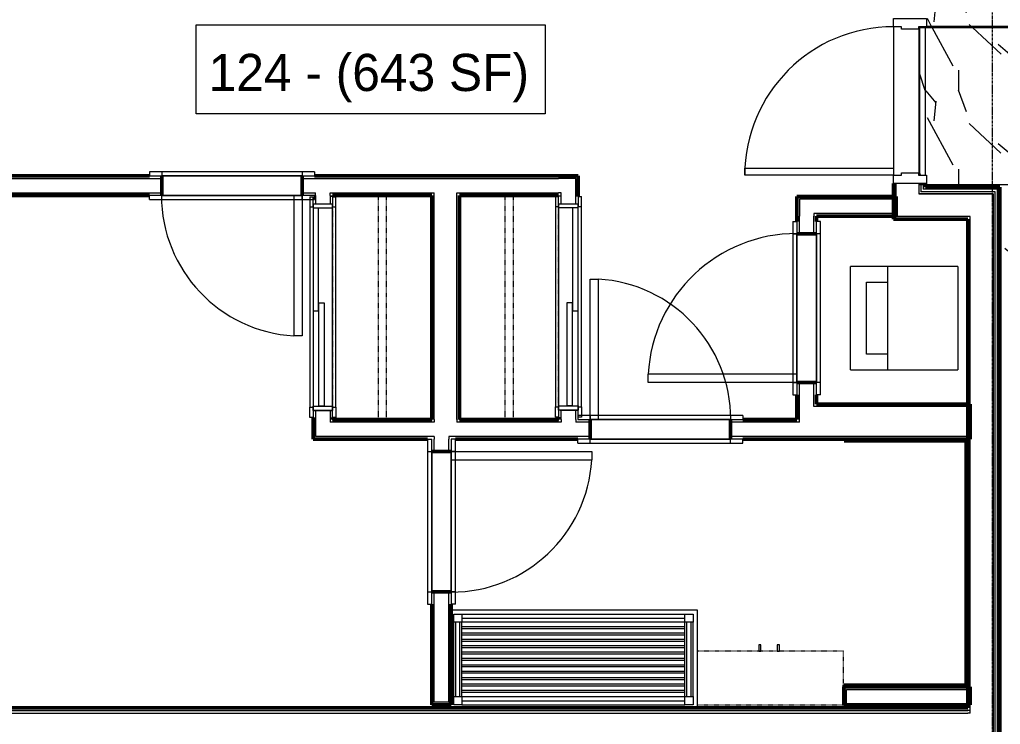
# Model space of a CAD drawing. Header units: inches. Extents: x -4218 to -1830, y 9767 to 12426.
# Drawn here: x -3716.9 to -3479.4, y 10838.4 to 11009.2 of the extents above; entities that cross this region are included whole.
import ezdxf

# ---------------------------------------------------------------- set-up
doc = ezdxf.new("R2010")
doc.units = ezdxf.units.IN
doc.header["$MEASUREMENT"] = 0
doc.linetypes.add('Dash', pattern=[0.25, 0.125, -0.125])
doc.linetypes.add('Grid Line 1_2_', pattern=[0.875, 0.5, -0.125, 0.125, -0.125])
for name, color, linetype, lineweight in [('0-1', 7, 'Continuous', 5), ('0-2', 10, 'Continuous', 9), ('A-AREA-IDEN', 2, 'Continuous', 9), ('A-CLNG-1', 252, 'Continuous', 9), ('A-CLNG-2', 10, 'Continuous', 9), ('A-CLNG-PATT-1', 71, 'Continuous', 13), ('A-DOOR-1', 10, 'Continuous', 9), ('A-DOOR-2', 50, 'Continuous', 20), ('A-DOOR-FRAM-1', 10, 'Continuous', 9), ('A-DOOR-FRAM-3', 50, 'Continuous', 20), ('A-FLOR-4', 192, 'Continuous', 9), ('A-WALL-1', 7, 'Continuous', 50), ('A-WALL-2', 250, 'Continuous', 13), ('A-WALL-3', 10, 'Continuous', 9), ('A-WALL-4', 252, 'Continuous', 9), ('A-WALL-5', 253, 'Continuous', 9), ('A-WALL-6', 254, 'Continuous', 9), ('I-WALL-1', 7, 'Continuous', 50), ('I-WALL-2', 10, 'Continuous', 9), ('I-WALL-3', 252, 'Continuous', 9), ('I-WALL-4', 253, 'Continuous', 9), ('P-SANR-FIXT-1', 10, 'Continuous', 9), ('Q-CASE-1', 252, 'Continuous', 9), ('Q-CASE-2', 10, 'Continuous', 9), ('Q-CASE-5', 10, 'Dash', 9), ('Q-CASE-HDLN-1', 10, 'Dash', 9), ('Q-CASE-HDLN-2', 252, 'Dash', 9), ('S-BEAM', 12, 'Continuous', 9), ('S-GRID-1', 1, 'Grid Line 1_2_', 9)]:
    doc.layers.add(name, color=color, linetype=linetype, lineweight=lineweight)
doc.styles.add('Century Gothic', font='ufonts.com_century-gothic.ttf', dxfattribs={"height": 9})

# ---------------------------------------------------------------- blocks, each defined once
blk = doc.blocks.new('SWING - SINGLE - FLUSH - 2-10 x 6-8 - PRIVACY-3199405-BACKGROUND - RCP - 1ST FLOOR')
at = {"layer": 'A-DOOR-1'}
blk.add_arc((17, -2.38), 34.07, 180, 266.6343, dxfattribs=at)
at = {"layer": 'A-DOOR-2'}
for p, q in [((15, -2.38), (15, -36.38)), ((17, -2.38), (15, -2.38)), ((17, -2.38), (17, -36.38)), ((17, -36.38), (15, -36.38))]:
    blk.add_line(p, q, dxfattribs=at)
at = {"layer": 'A-DOOR-FRAM-1'}
for p, q in [((-17, 3.37), (-20, 3.37)), ((-20, 3.37), (-20, 2.37)), ((-17, 3.37), (-17, 2.37)), ((17, 3.37), (-17, 3.37)), ((20, 3.37), (17, 3.37)), ((17, 3.37), (17, 2.37)), ((20, 3.37), (20, 2.37)), ((-20, 2.37), (-17, 2.37)), ((-17, 2.37), (17, 2.37)), ((17, 2.37), (20, 2.37)), ((-17, -2.38), (-20, -2.38)), ((-20, -3.38), (-20, -2.38)), ((-17, -3.38), (-17, -2.38)), ((17, -2.38), (-17, -2.38)), ((20, -2.38), (17, -2.38)), ((17, -3.38), (17, -2.38)), ((20, -3.38), (20, -2.38)), ((-20, -3.38), (-17, -3.38)), ((-17, -3.38), (17, -3.38)), ((17, -3.38), (20, -3.38))]:
    blk.add_line(p, q, dxfattribs=at)
blk = doc.blocks.new('SLIDING - FLUSH - 4-0 x 6-8-3203583-BACKGROUND - RCP - 1ST FLOOR')
at = {"layer": 'A-DOOR-1'}
for p, q in [((-26.75, 2.5), (-26.75, 3.25)), ((-24.25, 3.25), (-26.75, 3.25)), ((-26.75, 2.5), (-24.25, 2.5)), ((24.25, 3.25), (-24.25, 3.25)), ((-24.25, 3.25), (-24.25, 2.5)), ((24.25, 2.5), (24.25, 3.25)), ((24.25, 3.25), (26.75, 3.25)), ((26.75, 2.5), (24.25, 2.5)), ((26.75, 3.25), (26.75, 2.5)), ((24, 0.5), (-1, 0.5)), ((-1, 0.5), (-1, -0.88)), ((24, 0.5), (24, -0.88)), ((-26.75, -3), (-26.75, -2.25)), ((-24.25, -2.25), (-26.75, -2.25)), ((-24.25, -2.25), (-24.25, -3)), ((1, -0.88), (-24, -0.88)), ((-24, -0.88), (-24, -2.25)), ((-24, -2.25), (1, -2.25)), ((-1, -0.88), (24, -0.88)), ((1, -0.88), (1, -2.25)), ((24.25, -2.25), (26.75, -2.25)), ((24.25, -3), (24.25, -2.25)), ((26.75, -2.25), (26.75, -3)), ((-26.75, -3), (-24.25, -3)), ((-24.25, -3), (24.25, -3)), ((26.75, -3), (24.25, -3))]:
    blk.add_line(p, q, dxfattribs=at)
at = {"layer": 'A-DOOR-FRAM-1'}
for p, q in [((-25, -2.25), (-25, 2.5)), ((-24, 2.5), (-25, 2.5)), ((24, 2.5), (-24, 2.5)), ((-24, 2.5), (-24, -2.25)), ((24, -2.25), (24, 2.5)), ((24, 2.5), (25, 2.5)), ((25, 2.5), (25, -2.25)), ((-25, -2.25), (-24, -2.25)), ((1, -2.25), (24, -2.25)), ((25, -2.25), (24, -2.25))]:
    blk.add_line(p, q, dxfattribs=at)
blk = doc.blocks.new('OD_CW_Closet - OD_CW_Closet-2904893-BACKGROUND - RCP - 1ST FLOOR')
at = {"layer": 'Q-CASE-HDLN-1'}
for p, q in [((0.74, 13), (55.01, 13)), ((0.74, 11), (55.01, 11)), ((3.78, 0), (51.78, 0))]:
    blk.add_line(p, q, dxfattribs=at)
at = {"layer": 'Q-CASE-HDLN-2'}
for p, q in [((55.24, 24), (0.74, 24)), ((0.74, 24), (0.74, 0)), ((55.24, 0), (55.24, 24)), ((55.01, 13), (55.24, 13)), ((55.01, 11), (55.24, 11)), ((0.74, 0), (1.03, 0)), ((3.53, 0), (3.78, 0)), ((54.53, 0), (55.24, 0))]:
    blk.add_line(p, q, dxfattribs=at)
blk = doc.blocks.new('SLIDING - FLUSH - 4-0 x 6-8-3203584-BACKGROUND - RCP - 1ST FLOOR')
at = {"layer": 'A-DOOR-1'}
for p, q in [((-26.75, 2.25), (-26.75, 3)), ((-24.25, 3), (-26.75, 3)), ((24.25, 3), (-24.25, 3)), ((-24.25, 3), (-24.25, 2.25)), ((24.25, 2.25), (24.25, 3)), ((24.25, 3), (26.75, 3)), ((26.75, 3), (26.75, 2.25)), ((-26.75, 2.25), (-24.25, 2.25)), ((1, 2.25), (-24, 2.25)), ((-24, 2.25), (-24, 0.88)), ((-24, 0.88), (1, 0.88)), ((24, 0.88), (-1, 0.88)), ((-1, 0.88), (-1, -0.5)), ((1, 2.25), (1, 0.88)), ((24, 0.88), (24, -0.5)), ((26.75, 2.25), (24.25, 2.25)), ((-1, -0.5), (24, -0.5)), ((-26.75, -3.25), (-26.75, -2.5)), ((-24.25, -2.5), (-26.75, -2.5)), ((-26.75, -3.25), (-24.25, -3.25)), ((-24.25, -2.5), (-24.25, -3.25)), ((-24.25, -3.25), (24.25, -3.25)), ((24.25, -2.5), (26.75, -2.5)), ((24.25, -3.25), (24.25, -2.5)), ((26.75, -3.25), (24.25, -3.25)), ((26.75, -2.5), (26.75, -3.25))]:
    blk.add_line(p, q, dxfattribs=at)
at = {"layer": 'A-DOOR-FRAM-1'}
for p, q in [((-24, 2.25), (-25, 2.25)), ((-25, -2.5), (-25, 2.25)), ((-24, 2.25), (-24, -2.5)), ((24, 2.25), (1, 2.25)), ((24, -2.5), (24, 2.25)), ((24, 2.25), (25, 2.25)), ((25, 2.25), (25, -2.5)), ((-25, -2.5), (-24, -2.5)), ((-24, -2.5), (24, -2.5)), ((25, -2.5), (24, -2.5))]:
    blk.add_line(p, q, dxfattribs=at)
blk = doc.blocks.new('OD_CW_Closet - OD_CW_Closet-V113-BACKGROUND - RCP - 1ST FLOOR')
at = {"layer": 'Q-CASE-HDLN-1'}
for p, q in [((51.72, 24), (3.72, 24)), ((0.74, 13), (55.01, 13)), ((0.74, 11), (55.01, 11))]:
    blk.add_line(p, q, dxfattribs=at)
at = {"layer": 'Q-CASE-HDLN-2'}
for p, q in [((0.97, 24), (0.74, 24)), ((0.74, 24), (0.74, 0)), ((3.72, 24), (3.47, 24)), ((55.24, 24), (54.47, 24)), ((55.24, 0), (55.24, 24)), ((55.01, 13), (55.24, 13)), ((55.01, 11), (55.24, 11)), ((0.74, 0), (55.24, 0))]:
    blk.add_line(p, q, dxfattribs=at)
blk = doc.blocks.new('Stacked Washer and Dryer - 26_x25_ - Private-1352637-BACKGROUND - RCP - 1ST FLOOR')
at = {"layer": 'P-SANR-FIXT-1'}
for p, q in [((26, 12.5), (0, 12.5)), ((0, -12.5), (0, 12.5)), ((16.90625, 12.5), (16.90625, -12.5)), ((26, 12.5), (26, -12.5)), ((16.90625, 8.75), (22.09375, 8.75)), ((22.09375, 8.75), (22.09375, -8.75)), ((22.09375, -8.75), (16.90625, -8.75)), ((0, -12.5), (26, -12.5))]:
    blk.add_line(p, q, dxfattribs=at)
blk = doc.blocks.new('SWING - SINGLE - FLUSH - 3-0 x 6-8 - PASSAGE-3208263-BACKGROUND - RCP - 1ST FLOOR')
at = {"layer": 'A-DOOR-1'}
blk.add_arc((18, -2.38), 36.07, 180, 266.8211, dxfattribs=at)
at = {"layer": 'A-DOOR-2'}
for p, q in [((16, -2.38), (16, -38.39)), ((18, -2.38), (16, -2.38)), ((18, -2.38), (18, -38.39)), ((18, -38.39), (16, -38.39))]:
    blk.add_line(p, q, dxfattribs=at)
at = {"layer": 'A-DOOR-FRAM-1'}
for p, q in [((-18, 3.37), (-21, 3.37)), ((-21, 3.37), (-21, 2.37)), ((-18, 3.37), (-18, 2.37)), ((18, 3.37), (-18, 3.37)), ((21, 3.37), (18, 3.37)), ((18, 3.37), (18, 2.37)), ((21, 3.37), (21, 2.37)), ((-18, 2.37), (-21, 2.37)), ((-18, 2.37), (18, 2.37)), ((21, 2.37), (18, 2.37)), ((-21, -3.38), (-21, -2.38)), ((-21, -2.38), (-18, -2.38)), ((-18, -3.38), (-18, -2.38)), ((18, -2.38), (-18, -2.38)), ((18, -3.38), (18, -2.38)), ((18, -2.38), (21, -2.38)), ((21, -3.38), (21, -2.38)), ((-21, -3.38), (-18, -3.38)), ((-18, -3.38), (18, -3.38)), ((18, -3.38), (21, -3.38))]:
    blk.add_line(p, q, dxfattribs=at)
blk = doc.blocks.new('Bath Vanity - Bath Vanity 60_-V122-BACKGROUND - RCP - 1ST FLOOR')
at = {"layer": 'Q-CASE-1'}
for p, q in [((-29.26, -0.26), (-29.26, 0)), ((-29.26, 0), (30.74, 0)), ((30.74, 0), (30.74, -0.26)), ((30.74, -1), (30.74, -24)), ((30.74, -24), (30.31, -24))]:
    blk.add_line(p, q, dxfattribs=at)
at = {"layer": 'Q-CASE-2'}
for p, q in [((-29.26, -24), (-29.26, -0.26)), ((-28.26, -3), (-28.26, -1)), ((-28.26, -1), (-26.26, -1)), ((27.74, -1), (-26.26, -1)), ((-26.26, -1), (-26.26, -3)), ((27.74, -2), (-26.26, -2)), ((27.74, -3), (27.74, -1)), ((27.74, -1), (29.74, -1)), ((29.74, -1), (29.74, -3)), ((30.74, -0.26), (30.74, -1)), ((-28.26, -3), (-28.26, -21)), ((-26.26, -3), (-28.26, -3)), ((-27.76, -3), (-27.76, -21)), ((-26.76, -3), (-26.76, -21)), ((27.74, -3), (-26.26, -3)), ((-26.26, -3), (-26.26, -21)), ((-26.26, -4), (27.74, -4)), ((27.74, -4.55), (-26.26, -4.55)), ((27.74, -3), (27.74, -21)), ((29.74, -3), (27.74, -3)), ((28.24, -3), (28.24, -21)), ((29.24, -3), (29.24, -21)), ((29.74, -3), (29.74, -21)), ((-26.26, -5.55), (27.74, -5.55)), ((27.74, -6.09), (-26.26, -6.09)), ((-26.26, -7.09), (27.74, -7.09)), ((27.74, -7.64), (-26.26, -7.64)), ((-26.26, -8.64), (27.74, -8.64)), ((27.74, -9.18), (-26.26, -9.18)), ((-26.26, -10.18), (27.74, -10.18)), ((27.74, -10.73), (-26.26, -10.73)), ((-26.26, -11.73), (27.74, -11.73)), ((27.74, -12.27), (-26.26, -12.27)), ((-26.26, -13.27), (27.74, -13.27)), ((27.74, -13.82), (-26.26, -13.82)), ((-26.26, -14.82), (27.74, -14.82)), ((27.74, -15.36), (-26.26, -15.36)), ((-26.26, -16.36), (27.74, -16.36)), ((27.74, -16.91), (-26.26, -16.91)), ((-26.26, -17.91), (27.74, -17.91)), ((27.74, -18.45), (-26.26, -18.45)), ((-28.26, -23), (-28.26, -21)), ((-28.26, -21), (-26.26, -21)), ((-26.26, -19.45), (27.74, -19.45)), ((27.74, -20), (-26.26, -20)), ((-26.26, -21), (27.74, -21)), ((-26.26, -21), (-26.26, -23)), ((27.74, -23), (27.74, -21)), ((27.74, -21), (29.74, -21)), ((29.74, -21), (29.74, -23)), ((-26.26, -23), (-28.26, -23)), ((27.74, -22), (-26.26, -22)), ((27.74, -23), (-26.26, -23)), ((29.74, -23), (27.74, -23)), ((30.31, -24), (-29.26, -24))]:
    blk.add_line(p, q, dxfattribs=at)
blk = doc.blocks.new('300 Series Wall Hung Cabinet_326 - 36_-V123-BACKGROUND - RCP - 1ST FLOOR')
at = {"layer": 'Q-CASE-2'}
for p, q in [((-2.01, -13.19), (-2.5, -13.19)), ((-2.5, -13.19), (-2.5, -14.69)), ((-2.01, -14.69), (-2.01, -13.19)), ((2.49, -13.19), (2, -13.19)), ((2, -13.19), (2, -14.69)), ((2.49, -14.69), (2.49, -13.19)), ((-2.5, -14.69), (-2.01, -14.69)), ((2, -14.69), (2.49, -14.69))]:
    blk.add_line(p, q, dxfattribs=at)
at = {"layer": 'Q-CASE-5'}
for p, q in [((17.37, -0.19), (-18, -0.19)), ((-18, -0.19), (-18, -13.19)), ((-18, -13.19), (17.37, -13.19))]:
    blk.add_line(p, q, dxfattribs=at)
blk = doc.blocks.new('CTR - 1st Phase - Unit Layouts_rvt-1-BACKGROUND - RCP - 1ST FLOOR')
at = {"layer": 'A-WALL-1'}
for p, q in [((-3823.82, 10971.33), (-3685.5, 10971.33)), ((-3682.5, 10971.33), (-3682.5, 10966.58)), ((-3648.5, 10966.58), (-3648.5, 10971.33)), ((-3645.5, 10971.33), (-3641.12, 10971.33)), ((-3641.12, 10971.33), (-3586.37, 10971.33)), ((-3586.37, 10971.33), (-3582.25, 10971.33)), ((-3582.25, 10971.33), (-3581.62, 10971.33)), ((-3581.62, 10971.33), (-3581.62, 10966.35)), ((-3685.5, 10966.58), (-3791.8, 10966.58)), ((-3617.12, 10966.58), (-3641.12, 10966.58)), ((-3641.12, 10966.58), (-3641.12, 10966.28)), ((-3617.12, 10912.31), (-3617.12, 10966.58)), ((-3586.37, 10966.58), (-3610.37, 10966.58)), ((-3610.37, 10966.58), (-3610.37, 10912.31)), ((-3586.37, 10966.35), (-3586.37, 10966.58)), ((-3528.67, 10966.33), (-3504.66, 10966.33)), ((-3528.67, 10965.71), (-3528.67, 10966.33)), ((-3528.67, 10961.58), (-3528.67, 10965.71)), ((-3504.66, 10966.33), (-3504.66, 10965.71)), ((-3504.66, 10965.71), (-3504.66, 10962.21)), ((-3528.67, 10960.31), (-3528.67, 10961.58)), ((-3504.66, 10961.58), (-3523.92, 10961.58)), ((-3523.92, 10961.58), (-3523.92, 10960.31)), ((-3504.66, 10962.21), (-3504.66, 10961.58)), ((-3523.92, 10957.31), (-3528.67, 10957.31)), ((-3528.67, 10921.31), (-3523.92, 10921.31)), ((-3528.67, 10912.31), (-3528.67, 10918.31)), ((-3523.92, 10918.31), (-3523.92, 10916.06)), ((-3645.87, 10912.31), (-3645.87, 10912.78)), ((-3641.12, 10912.78), (-3641.12, 10912.31)), ((-3586.37, 10912.31), (-3586.37, 10912.85)), ((-3645.87, 10908.18), (-3645.87, 10912.31)), ((-3641.12, 10912.31), (-3617.12, 10912.31)), ((-3610.37, 10912.31), (-3586.37, 10912.31)), ((-3578.75, 10912.31), (-3578.75, 10907.56)), ((-3544.75, 10907.56), (-3544.75, 10912.31)), ((-3541.75, 10912.31), (-3528.67, 10912.31)), ((-3645.87, 10907.56), (-3645.87, 10908.18)), ((-3618.12, 10907.56), (-3645.87, 10907.56)), ((-3581.75, 10907.56), (-3611.37, 10907.56)), ((-3523.92, 10907.56), (-3541.75, 10907.56)), ((-3517.26, 10907.56), (-3487.64, 10907.56)), ((-3517.26, 10907.18), (-3517.26, 10907.56)), ((-3487.64, 10907.18), (-3517.26, 10907.18)), ((-3487.64, 10907.56), (-3487.26, 10907.56)), ((-3487.64, 10847.93), (-3487.64, 10907.18)), ((-3487.26, 10907.56), (-3487.26, 10847.56)), ((-3612.37, 10904.56), (-3617.12, 10904.56)), ((-3617.12, 10870.56), (-3612.37, 10870.56)), ((-3617.12, 10843.18), (-3617.12, 10867.56)), ((-3612.37, 10867.56), (-3612.37, 10843.18)), ((-3517.3, 10846.93), (-3517.3, 10847.56)), ((-3517.3, 10847.56), (-3486.67, 10847.56)), ((-3517.3, 10843.43), (-3517.3, 10846.93)), ((-3517.26, 10847.56), (-3517.26, 10847.93)), ((-3517.26, 10847.93), (-3487.64, 10847.93)), ((-3487.64, 10847.56), (-3517.26, 10847.56)), ((-3487.26, 10847.56), (-3487.64, 10847.56)), ((-3486.67, 10847.56), (-3486.67, 10846.93)), ((-3486.67, 10846.93), (-3486.67, 10843.43)), ((-3616.5, 10843.18), (-3617.12, 10843.18)), ((-3613, 10843.18), (-3616.5, 10843.18)), ((-3612.37, 10843.18), (-3613, 10843.18)), ((-3517.3, 10843.18), (-3517.3, 10843.43)), ((-3486.67, 10843.18), (-3517.3, 10843.18)), ((-3486.67, 10843.43), (-3486.67, 10843.18))]:
    blk.add_line(p, q, dxfattribs=at)
at = {"layer": 'A-WALL-2'}
for p, q in [((-3823.2, 10970.71), (-3682.5, 10970.71)), ((-3648.5, 10970.71), (-3641.75, 10970.71)), ((-3641.75, 10970.71), (-3641.12, 10970.71)), ((-3641.12, 10970.71), (-3586.37, 10970.71)), ((-3585.75, 10970.71), (-3586.37, 10970.71)), ((-3582.25, 10970.71), (-3585.75, 10970.71)), ((-3582.25, 10964.6), (-3582.25, 10970.71)), ((-3792.42, 10967.21), (-3682.5, 10967.21)), ((-3648.5, 10967.21), (-3645.25, 10967.21)), ((-3645.25, 10966.58), (-3645.25, 10967.21)), ((-3645.25, 10966.58), (-3645.25, 10964.53)), ((-3641.75, 10967.21), (-3641.12, 10967.21)), ((-3641.75, 10966.58), (-3641.75, 10967.21)), ((-3641.75, 10966.58), (-3641.75, 10964.53)), ((-3641.12, 10967.21), (-3616.5, 10967.21)), ((-3616.5, 10966.58), (-3616.5, 10967.21)), ((-3616.5, 10912.31), (-3616.5, 10966.58)), ((-3611, 10967.21), (-3586.37, 10967.21)), ((-3611, 10966.58), (-3611, 10967.21)), ((-3611, 10912.31), (-3611, 10966.58)), ((-3585.75, 10967.21), (-3586.37, 10967.21)), ((-3585.75, 10964.6), (-3585.75, 10967.21)), ((-3505.28, 10965.71), (-3528.05, 10965.71)), ((-3528.05, 10965.71), (-3528.05, 10962.21)), ((-3505.28, 10965.71), (-3505.28, 10962.21)), ((-3528.05, 10962.21), (-3528.05, 10961.58)), ((-3528.05, 10957.31), (-3528.05, 10961.58)), ((-3505.28, 10962.21), (-3524.55, 10962.21)), ((-3524.55, 10962.21), (-3524.55, 10961.58)), ((-3524.55, 10957.31), (-3524.55, 10961.58)), ((-3528.05, 10912.31), (-3528.05, 10921.31)), ((-3524.55, 10915.43), (-3524.55, 10921.31)), ((-3523.92, 10915.43), (-3524.55, 10915.43)), ((-3486.67, 10915.43), (-3523.92, 10915.43)), ((-3645.25, 10914.53), (-3645.25, 10912.31)), ((-3641.75, 10914.53), (-3641.75, 10912.31)), ((-3585.75, 10912.31), (-3585.75, 10914.6)), ((-3582.25, 10912.31), (-3582.25, 10914.6)), ((-3645.25, 10912.31), (-3645.25, 10911.68)), ((-3645.25, 10911.68), (-3645.25, 10908.18)), ((-3641.75, 10912.31), (-3641.75, 10911.68)), ((-3616.5, 10911.68), (-3641.75, 10911.68)), ((-3616.5, 10912.31), (-3616.5, 10911.68)), ((-3611, 10912.31), (-3611, 10911.68)), ((-3585.75, 10911.68), (-3611, 10911.68)), ((-3585.75, 10912.31), (-3585.75, 10911.68)), ((-3582.25, 10912.31), (-3582.25, 10911.68)), ((-3578.75, 10911.68), (-3582.25, 10911.68)), ((-3528.05, 10911.68), (-3544.75, 10911.68)), ((-3528.05, 10911.68), (-3528.05, 10912.31)), ((-3616.5, 10908.18), (-3645.25, 10908.18)), ((-3616.5, 10908.18), (-3616.5, 10907.56)), ((-3613, 10908.18), (-3613, 10907.56)), ((-3578.75, 10908.18), (-3613, 10908.18)), ((-3524.55, 10908.18), (-3544.75, 10908.18)), ((-3523.92, 10908.18), (-3524.55, 10908.18)), ((-3486.67, 10908.18), (-3523.92, 10908.18)), ((-3616.5, 10904.56), (-3616.5, 10907.56)), ((-3613, 10904.56), (-3613, 10907.56)), ((-3616.5, 10843.81), (-3616.5, 10870.56)), ((-3613, 10843.81), (-3613, 10870.56)), ((-3516.67, 10843.43), (-3516.67, 10846.93)), ((-3516.67, 10846.93), (-3487.3, 10846.93)), ((-3487.3, 10846.93), (-3487.3, 10843.43)), ((-3613, 10843.81), (-3616.5, 10843.81)), ((-3517.3, 10843.43), (-3516.67, 10843.43)), ((-3517.3, 10843.43), (-3516.67, 10843.43)), ((-3516.67, 10843.43), (-3487.3, 10843.43)), ((-3487.3, 10843.43), (-3486.67, 10843.43)), ((-3487.3, 10843.43), (-3486.67, 10843.43))]:
    blk.add_line(p, q, dxfattribs=at)
at = {"layer": 'A-WALL-3'}
for p, q in [((-3648.5, 10971.33), (-3682.5, 10971.33)), ((-3682.5, 10966.58), (-3648.5, 10966.58)), ((-3528.67, 10957.31), (-3528.67, 10921.31)), ((-3523.92, 10921.31), (-3523.92, 10957.31)), ((-3544.75, 10912.31), (-3578.75, 10912.31)), ((-3578.75, 10907.56), (-3544.75, 10907.56)), ((-3617.12, 10904.56), (-3617.12, 10870.56)), ((-3612.37, 10870.56), (-3612.37, 10904.56))]:
    blk.add_line(p, q, dxfattribs=at)
at = {"layer": 'A-WALL-4'}
for p, q in [((-3682.5, 10966.58), (-3682.5, 10971.33)), ((-3648.5, 10966.58), (-3648.5, 10971.33)), ((-3528.67, 10957.31), (-3523.92, 10957.31)), ((-3528.67, 10921.31), (-3523.92, 10921.31)), ((-3578.75, 10907.56), (-3578.75, 10912.31)), ((-3544.75, 10907.56), (-3544.75, 10912.31)), ((-3612.37, 10904.56), (-3617.12, 10904.56)), ((-3612.37, 10870.56), (-3617.12, 10870.56)), ((-3517.3, 10847.56), (-3517.3, 10843.18)), ((-3487.29, 10843.18), (-3517.3, 10843.18))]:
    blk.add_line(p, q, dxfattribs=at)
at = {"layer": 'A-WALL-5'}
for p, q in [((-3645.87, 10964.53), (-3641.12, 10964.53)), ((-3585.98, 10964.6), (-3581.62, 10964.6)), ((-3645.87, 10914.53), (-3641.12, 10914.53)), ((-3585.98, 10914.6), (-3581.62, 10914.6)), ((-3517.26, 10847.56), (-3487.3, 10847.56)), ((-3487.26, 10847.56), (-3486.67, 10847.56)), ((-3486.67, 10843.18), (-3487.29, 10843.18))]:
    blk.add_line(p, q, dxfattribs=at)
at = {"layer": 'A-WALL-6'}
blk.add_line((-3486.67, 10847.56), (-3486.67, 10843.18), dxfattribs=at)
at = {"layer": 'I-WALL-1'}
for p, q in [((-3523.92, 10916.06), (-3486.67, 10916.06)), ((-3486.67, 10916.06), (-3486.67, 10907.56)), ((-3486.67, 10907.56), (-3523.92, 10907.56))]:
    blk.add_line(p, q, dxfattribs=at)
at = {"layer": '0-2'}
blk.add_blockref('SWING - SINGLE - FLUSH - 2-10 x 6-8 - PRIVACY-3199405-BACKGROUND - RCP - 1ST FLOOR', (-3665.5, 10968.96), dxfattribs=at)
for name, p, rotation in [('SLIDING - FLUSH - 4-0 x 6-8-3203583-BACKGROUND - RCP - 1ST FLOOR', (-3643.62, 10939.53), 269.9999999999993), ('OD_CW_Closet - OD_CW_Closet-2904893-BACKGROUND - RCP - 1ST FLOOR', (-3641.12, 10967.32), 270.0000000000034), ('OD_CW_Closet - OD_CW_Closet-V113-BACKGROUND - RCP - 1ST FLOOR', (-3610.37, 10967.32), 270.0000000000034), ('SLIDING - FLUSH - 4-0 x 6-8-3203584-BACKGROUND - RCP - 1ST FLOOR', (-3583.87, 10939.6), 269.9999999999995), ('SWING - SINGLE - FLUSH - 3-0 x 6-8 - PASSAGE-3208263-BACKGROUND - RCP - 1ST FLOOR', (-3526.3, 10939.31), 269.999999999998), ('Stacked Washer and Dryer - 26_x25_ - Private-1352637-BACKGROUND - RCP - 1ST FLOOR', (-3489.7, 10936.87), 180), ('SWING - SINGLE - FLUSH - 2-10 x 6-8 - PRIVACY-3199405-BACKGROUND - RCP - 1ST FLOOR', (-3561.75, 10909.93), 180), ('SWING - SINGLE - FLUSH - 2-10 x 6-8 - PRIVACY-3199405-BACKGROUND - RCP - 1ST FLOOR', (-3614.75, 10887.56), 90.00000000000229), ('Bath Vanity - Bath Vanity 60_-V122-BACKGROUND - RCP - 1ST FLOOR', (-3582.06, 10842.18), 180), ('300 Series Wall Hung Cabinet_326 - 36_-V123-BACKGROUND - RCP - 1ST FLOOR', (-3535.42, 10842.99), 180)]:
    blk.add_blockref(name, p, dxfattribs=dict(at, rotation=rotation))
blk = doc.blocks.new('HOLLOW METAL - UNIT DOOR-2191980-BACKGROUND - RCP - 1ST FLOOR')
at = {"layer": 'A-DOOR-1'}
blk.add_arc((18, -4.125), 36, 180, 270, dxfattribs=at)
at = {"layer": 'A-DOOR-2'}
for p, q in [((16.25, -4.125), (18, -4.125)), ((16.25, -40.125), (16.25, -4.125)), ((18, -4.125), (18, -40.125)), ((18, -40.125), (16.25, -40.125))]:
    blk.add_line(p, q, dxfattribs=at)
at = {"layer": 'A-DOOR-FRAM-3'}
for p, q in [((-20, 3.875), (-18, 3.875)), ((-20, -4.125), (-20, 3.875)), ((-18, 3.875), (-18, 1.9375)), ((18, 3.875), (20, 3.875)), ((18, 1.9375), (18, 3.875)), ((20, 3.875), (20, -4.125)), ((-18, 1.9375), (-17.375, 1.9375)), ((-17.375, 1.9375), (-17.375, -2.1875)), ((17.375, 1.9375), (18, 1.9375)), ((17.375, -2.1875), (17.375, 1.9375)), ((-18, -2.1875), (-18, -4.125)), ((-17.375, -2.1875), (-18, -2.1875)), ((18, -2.1875), (17.375, -2.1875)), ((18, -4.125), (18, -2.1875)), ((-18, -4.125), (-20, -4.125)), ((20, -4.125), (18, -4.125))]:
    blk.add_line(p, q, dxfattribs=at)
blk = doc.blocks.new('CTR - 1st Phase - Common Walls_rvt-1-BACKGROUND - RCP - 1ST FLOOR')
at = {"layer": 'A-CLNG-PATT-1'}
h = blk.add_hatch(dxfattribs=at)
h.set_pattern_fill('FP_2', color=256, style=0, pattern_type=2)
h.set_pattern_definition([(108.435, (6.24, 0), (-23.9995167, 47.999875), [9.107, -66.787]), (139.399, (3.36, 8.64), (-144.0005735, 119.9994401), [4.425, -216.844]), (136.848, (24, 11.52), (-360.00235884, 335.99803914), [10.527, -515.834]), (109.983, (16.32, 18.72), (-71.99926767, 192.0004429), [5.618, -275.295]), (90, (14.4, 0), (-24, 24), [4.8, -19.2]), (118.443, (14.4, 4.8), (168.000806133, -311.999948405), [13.101, -641.971]), (84.289, (8.16, 16.32), (-24.00143285, -215.9997167), [4.824, -236.373]), (129.806, (8.64, 21.12), (96.0006462, -119.9991583), [3.749, -183.697])])
h.paths.add_polyline_path([(-3478.3, 10949.97), (-3435.32, 10949.97), (-3435.32, 10968.92), (-3478.3, 10968.92), (-3478.3, 10959.13)], flags=0)
h.paths.add_polyline_path([(-3498.05, 10969.17), (-3435.32, 10969.17), (-3435.32, 11007.32), (-3498.93, 11007.32), (-3498.93, 10971.49), (-3497.3, 10971.49), (-3497.3, 10969.49), (-3498.93, 10969.49), (-3498.93, 10969.17), (-3498.45, 10969.17)], flags=0)
h.paths.add_polyline_path([(-3497.3, 11007.57), (-3435.32, 11007.57), (-3435.32, 11026.52), (-3498.93, 11026.52), (-3498.93, 11009.49), (-3497.3, 11009.49)], flags=0)
at = {"layer": 'A-CLNG-1'}
for p, q in [((-3498.93, 11007.32), (-3497.55, 11007.32)), ((-3498.93, 10971.49), (-3498.93, 11007.32)), ((-3498.93, 10969.17), (-3498.93, 10969.49)), ((-3497.55, 10969.17), (-3498.93, 10969.17))]:
    blk.add_line(p, q, dxfattribs=at)
at = {"layer": 'A-CLNG-2'}
for p, q in [((-3497.55, 11007.32), (-3435.32, 11007.32)), ((-3435.32, 11007.57), (-3497.3, 11007.57)), ((-3435.32, 10969.17), (-3497.55, 10969.17))]:
    blk.add_line(p, q, dxfattribs=at)
at = {"layer": 'A-WALL-2'}
for p, q in [((-3504.67, 10969.49), (-3504.67, 10968.59)), ((-3504.67, 10968.59), (-3504.67, 10966.96)), ((-3499.17, 10969.49), (-3499.17, 10968.59)), ((-3499.17, 10968.59), (-3499.17, 10967.46)), ((-3499.17, 10967.46), (-3499.17, 10966.96)), ((-3498.67, 10969.49), (-3498.67, 10968.59)), ((-3498.67, 10968.59), (-3498.67, 10968.09)), ((-3498.67, 10968.09), (-3498.67, 10967.46)), ((-3480.67, 10967.46), (-3498.67, 10967.46)), ((-3498.05, 10969.49), (-3498.05, 10968.59)), ((-3498.05, 10968.59), (-3498.05, 10968.09)), ((-3480.05, 10968.09), (-3498.05, 10968.09)), ((-3480.67, 10966.96), (-3480.67, 10967.46)), ((-3480.05, 10967.46), (-3480.05, 10968.09)), ((-3479.55, 10968.09), (-3480.05, 10968.09)), ((-3479.55, 10968.09), (-3480.05, 10968.09)), ((-3480.05, 10960.84), (-3480.05, 10967.46)), ((-3504.67, 10966.96), (-3504.67, 10961.46)), ((-3481.17, 10966.96), (-3499.17, 10966.96)), ((-3481.17, 10961.46), (-3481.17, 10966.96)), ((-3480.67, 10960.84), (-3480.67, 10966.96)), ((-3486.67, 10961.46), (-3504.67, 10961.46)), ((-3486.67, 10960.84), (-3486.67, 10961.46)), ((-3486.67, 10841.81), (-3486.67, 10960.84)), ((-3481.17, 10960.84), (-3481.17, 10961.46)), ((-3481.17, 10715.54), (-3481.17, 10960.84)), ((-3480.67, 10715.54), (-3480.67, 10960.84)), ((-3480.05, 10715.54), (-3480.05, 10960.84)), ((-3822.72, 10841.81), (-3487.3, 10841.81)), ((-3486.67, 10841.81), (-3487.3, 10841.81)), ((-3486.67, 10841.19), (-3486.67, 10841.81)), ((-3486.67, 10841.19), (-3486.67, 10841.81)), ((-3822.72, 10841.19), (-3487.3, 10841.19)), ((-3486.67, 10841.19), (-3487.3, 10841.19))]:
    blk.add_line(p, q, dxfattribs=at)
at = {"layer": 'I-WALL-1'}
for p, q in [((-3505.3, 10968.59), (-3505.3, 10969.49)), ((-3505.3, 10961.46), (-3505.3, 10968.59)), ((-3497.55, 10969.49), (-3497.55, 10968.59)), ((-3497.55, 10968.59), (-3479.55, 10968.59)), ((-3479.55, 10968.59), (-3479.55, 10968.09)), ((-3479.55, 10968.09), (-3479.55, 10960.84)), ((-3505.3, 10960.84), (-3505.3, 10961.46)), ((-3487.3, 10960.84), (-3505.3, 10960.84)), ((-3487.3, 10842.44), (-3487.3, 10960.84)), ((-3479.55, 10960.84), (-3479.55, 10715.54)), ((-3822.72, 10842.44), (-3487.3, 10842.44))]:
    blk.add_line(p, q, dxfattribs=at)
at = {"layer": 'I-WALL-2'}
for p, q in [((-3505.3, 11007.49), (-3505.3, 10973.24)), ((-3497.55, 10971.49), (-3497.55, 11007.49))]:
    blk.add_line(p, q, dxfattribs=at)
at = {"layer": 'I-WALL-3'}
for p, q in [((-3497.55, 11007.49), (-3497.55, 11007.32)), ((-3497.55, 10969.17), (-3497.55, 10968.59)), ((-3497.55, 10968.59), (-3479.55, 10968.59)), ((-3479.55, 10968.21), (-3479.55, 10968.59)), ((-3479.55, 10949.97), (-3479.55, 10726.41))]:
    blk.add_line(p, q, dxfattribs=at)
at = {"layer": 'I-WALL-4'}
for q in [(-3479.55, 10968.21), (-3479.55, 10949.97)]:
    blk.add_line((-3479.55, 10960.84), q, dxfattribs=at)
at = {"layer": '0-2', "rotation": 270.0000000000064}
blk.add_blockref('HOLLOW METAL - UNIT DOOR-2191980-BACKGROUND - RCP - 1ST FLOOR', (-3501.17, 10989.49), dxfattribs=at)
blk = doc.blocks.new('Dimension Lumber - LVL - 3_5X5_5-V256-BACKGROUND - RCP - 1ST FLOOR')
at = {"layer": 'S-BEAM'}
for p, q in [((-44.94, 1.75), (-44.7, 1.75)), ((18.91, 1.75), (43.94, 1.75)), ((-44.94, -1.75), (-44.7, -1.75)), ((18.91, -1.75), (43.94, -1.75))]:
    blk.add_line(p, q, dxfattribs=at)

msp = doc.modelspace()

# ---------------------------------------------------------------- linework, layer by layer
at = {"layer": 'A-AREA-IDEN', "flags": 128}
msp.add_lwpolyline([(-3674.14, 11007.9), (-3589.64, 11007.9), (-3589.64, 10986.4), (-3674.14, 10986.4)], close=True, dxfattribs=at)
at = {"layer": 'A-FLOR-4'}
for p, q in [((-3499.17, 11007.49), (-3499.17, 10971.49)), ((-3499.17, 10969.49), (-3499.17, 10966.96)), ((-3499.17, 10966.96), (-3481.17, 10966.96)), ((-3481.17, 10966.96), (-3481.17, 10709.41))]:
    msp.add_line(p, q, dxfattribs=at)
at = {"layer": 'S-GRID-1'}
msp.add_line((-3481.32, 9836.18), (-3481.32, 12376.81), dxfattribs=at)

# ---------------------------------------------------------------- block references
at = {"layer": '0-1'}
for name in ['CTR - 1st Phase - Unit Layouts_rvt-1-BACKGROUND - RCP - 1ST FLOOR', 'CTR - 1st Phase - Common Walls_rvt-1-BACKGROUND - RCP - 1ST FLOOR']:
    msp.add_blockref(name, (0, 0), dxfattribs=at)
at = {"layer": 'S-BEAM'}
msp.add_blockref('Dimension Lumber - LVL - 3_5X5_5-V256-BACKGROUND - RCP - 1ST FLOOR', (-3454.24, 10991.79), dxfattribs=at)

# ---------------------------------------------------------------- texts
at = {"layer": 'A-AREA-IDEN', "insert": (-3671.14, 11000.9), "char_height": 9, "width": 94.839, "attachment_point": 1, "style": 'Century Gothic'}
msp.add_mtext('124 - (643 SF)', dxfattribs=at)

doc.saveas('drawing.dxf')
